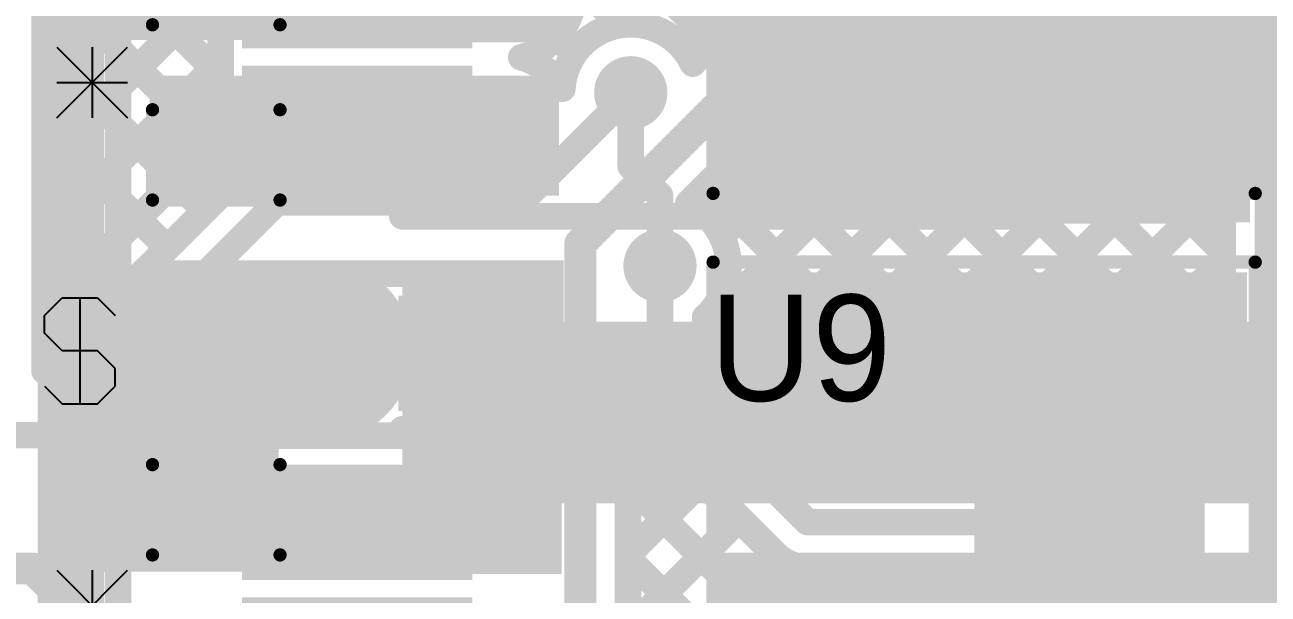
# Model space of a CAD drawing. Header units: millimetres. Extents: x 0.78 to 3.29, y 2.96 to 5.31.
# Drawn here: x 2.093 to 2.5609, y 4.3134 to 4.5277 of the extents above; entities that cross this region are included whole.
import ezdxf

# ---------------------------------------------------------------- set-up
doc = ezdxf.new("R2010")
doc.units = ezdxf.units.MM
doc.header["$MEASUREMENT"] = 0
for name, color, linetype in [('BottomLayer', 5, 'Continuous'), ('BottomOverlay', 54, 'Continuous'), ('BottomPaste', 16, 'Continuous'), ('BottomSolder', 6, 'Continuous'), ('MultiLayer', 9, 'Continuous'), ('TopLayer', 1, 'Continuous'), ('TopOverlay', 2, 'Continuous'), ('TopPaste', 8, 'Continuous'), ('TopSolder', 216, 'Continuous'), ('ViaHoleLayer', 16, 'Continuous')]:
    doc.layers.add(name, color=color, linetype=linetype)

# ---------------------------------------------------------------- blocks, each defined once
blk = doc.blocks.new('R__1218_B_2')
at = {"layer": 'BottomLayer'}
for points in [[(-0.07913, -0.09488), (-0.03622, -0.09488), (-0.07913, 0.09488), (-0.03622, 0.09488)], [(0.03622, -0.09488), (0.07913, -0.09488), (0.03622, 0.09488), (0.07913, 0.09488)]]:
    blk.add_solid(points, dxfattribs=at)
at = {"layer": 'BottomOverlay', "const_width": 0.005}
for points in [[(0.087, 0.102), (-0.087, 0.102)], [(-0.087, -0.102), (-0.087, 0.102)], [(0.087, -0.102), (0.087, 0.102)], [(0.087, -0.102), (-0.087, -0.102)]]:
    blk.add_lwpolyline(points, dxfattribs=at)
at = {"layer": 'BottomOverlay', "const_width": 0.0025}
for points in [[(-0.08825, 0.102, 1), (-0.08575, 0.102, 1)], [(-0.08825, 0.102, 1), (-0.08575, 0.102, 1)], [(0.08575, 0.102, 1), (0.08825, 0.102, 1)], [(0.08575, 0.102, 1), (0.08825, 0.102, 1)], [(-0.08825, -0.102, 1), (-0.08575, -0.102, 1)], [(-0.08825, -0.102, 1), (-0.08575, -0.102, 1)], [(0.08575, -0.102, 1), (0.08825, -0.102, 1)], [(0.08575, -0.102, 1), (0.08825, -0.102, 1)]]:
    blk.add_lwpolyline(points, format="xyb", close=True, dxfattribs=at)
at = {"layer": 'BottomPaste'}
for points in [[(-0.07913, -0.09488), (-0.03622, -0.09488), (-0.07913, 0.09488), (-0.03622, 0.09488)], [(0.03622, -0.09488), (0.07913, -0.09488), (0.03622, 0.09488), (0.07913, 0.09488)]]:
    blk.add_solid(points, dxfattribs=at)
at = {"layer": 'BottomSolder'}
for points in [[(-0.08313, -0.09888), (-0.03222, -0.09888), (-0.08313, 0.09888), (-0.03222, 0.09888)], [(0.03222, -0.09888), (0.08313, -0.09888), (0.03222, 0.09888), (0.08313, 0.09888)]]:
    blk.add_solid(points, dxfattribs=at)
blk = doc.blocks.new('R__1218_B_3')
at = {"layer": 'BottomLayer'}
for points in [[(-0.07913, -0.09488), (-0.03622, -0.09488), (-0.07913, 0.09488), (-0.03622, 0.09488)], [(0.03622, -0.09488), (0.07913, -0.09488), (0.03622, 0.09488), (0.07913, 0.09488)]]:
    blk.add_solid(points, dxfattribs=at)
at = {"layer": 'BottomOverlay', "const_width": 0.005}
for points in [[(0.087, 0.102), (-0.087, 0.102)], [(-0.087, -0.102), (-0.087, 0.102)], [(0.087, -0.102), (0.087, 0.102)], [(0.087, -0.102), (-0.087, -0.102)]]:
    blk.add_lwpolyline(points, dxfattribs=at)
at = {"layer": 'BottomOverlay', "const_width": 0.0025}
for points in [[(-0.08825, 0.102, 1), (-0.08575, 0.102, 1)], [(-0.08825, 0.102, 1), (-0.08575, 0.102, 1)], [(0.08575, 0.102, 1), (0.08825, 0.102, 1)], [(0.08575, 0.102, 1), (0.08825, 0.102, 1)], [(-0.08825, -0.102, 1), (-0.08575, -0.102, 1)], [(-0.08825, -0.102, 1), (-0.08575, -0.102, 1)], [(0.08575, -0.102, 1), (0.08825, -0.102, 1)], [(0.08575, -0.102, 1), (0.08825, -0.102, 1)]]:
    blk.add_lwpolyline(points, format="xyb", close=True, dxfattribs=at)
at = {"layer": 'BottomPaste'}
for points in [[(-0.07913, -0.09488), (-0.03622, -0.09488), (-0.07913, 0.09488), (-0.03622, 0.09488)], [(0.03622, -0.09488), (0.07913, -0.09488), (0.03622, 0.09488), (0.07913, 0.09488)]]:
    blk.add_solid(points, dxfattribs=at)
at = {"layer": 'BottomSolder'}
for points in [[(-0.08313, -0.09888), (-0.03222, -0.09888), (-0.08313, 0.09888), (-0.03222, 0.09888)], [(0.03222, -0.09888), (0.08313, -0.09888), (0.03222, 0.09888), (0.08313, 0.09888)]]:
    blk.add_solid(points, dxfattribs=at)
blk = doc.blocks.new('S______35')
at = {"layer": 'TopLayer', "const_width": 0.03}
blk.add_lwpolyline([(-0.015, 0, 1), (0.015, 0, 1)], format="xyb", close=True, dxfattribs=at)
at = {"layer": 'TopPaste', "const_width": 0.03}
blk.add_lwpolyline([(-0.015, 0, 1), (0.015, 0, 1)], format="xyb", close=True, dxfattribs=at)
at = {"layer": 'TopSolder', "const_width": 0.034}
blk.add_lwpolyline([(-0.017, 0, 1), (0.017, 0, 1)], format="xyb", close=True, dxfattribs=at)
blk = doc.blocks.new('PS2801C_1_F3_A_46')
at = {"layer": 'TopLayer'}
for points in [[(-0.03937, -0.01772), (0.03937, -0.01772), (-0.03937, 0.01772), (0.03937, 0.01772)], [(0.23622, -0.01772), (0.31496, -0.01772), (0.23622, 0.01772), (0.31496, 0.01772)], [(-0.03937, -0.06772), (0.03937, -0.06772), (-0.03937, -0.03228), (0.03937, -0.03228)], [(0.23622, -0.06772), (0.31496, -0.06772), (0.23622, -0.03228), (0.31496, -0.03228)]]:
    blk.add_solid(points, dxfattribs=at)
at = {"layer": 'TopOverlay', "const_width": 0.01}
for points in [[(0.017, 0.035), (0.259, 0.035)], [(0.017, -0.085), (0.259, -0.085)]]:
    blk.add_lwpolyline(points, dxfattribs=at)
at = {"layer": 'TopOverlay'}
for points, const_width in [([(0.0145, 0.035, 1), (0.0195, 0.035, 1)], 0.005), ([(0.2565, 0.035, 1), (0.2615, 0.035, 1)], 0.005), ([(-0.05494, 0.00013, 1), (-0.06909, 0.00013, 1)], 0.01575), ([(-0.07302, 0.00013, 1), (-0.06515, 0.00013, 1)], 0.00787), ([(-0.05888, 0.00013, 1), (-0.05101, 0.00013, 1)], 0.00787), ([(0.0145, -0.085, 1), (0.0195, -0.085, 1)], 0.005), ([(0.2565, -0.085, 1), (0.2615, -0.085, 1)], 0.005)]:
    blk.add_lwpolyline(points, format="xyb", close=True, dxfattribs=dict(at, const_width=const_width))
at = {"layer": 'TopPaste'}
for points in [[(-0.03937, -0.01772), (0.03937, -0.01772), (-0.03937, 0.01772), (0.03937, 0.01772)], [(0.23622, -0.01772), (0.31496, -0.01772), (0.23622, 0.01772), (0.31496, 0.01772)], [(-0.03937, -0.06772), (0.03937, -0.06772), (-0.03937, -0.03228), (0.03937, -0.03228)], [(0.23622, -0.06772), (0.31496, -0.06772), (0.23622, -0.03228), (0.31496, -0.03228)]]:
    blk.add_solid(points, dxfattribs=at)
at = {"layer": 'TopSolder'}
for points in [[(-0.04337, -0.02172), (0.04337, -0.02172), (-0.04337, 0.02172), (0.04337, 0.02172)], [(0.23222, -0.02172), (0.31896, -0.02172), (0.23222, 0.02172), (0.31896, 0.02172)], [(-0.04337, -0.07172), (0.04337, -0.07172), (-0.04337, -0.02828), (0.04337, -0.02828)], [(0.23222, -0.07172), (0.31896, -0.07172), (0.23222, -0.02828), (0.31896, -0.02828)]]:
    blk.add_solid(points, dxfattribs=at)
blk = doc.blocks.new('PS2801C_1_F3_A_47')
at = {"layer": 'TopLayer'}
for points in [[(-0.03937, -0.01772), (0.03937, -0.01772), (-0.03937, 0.01772), (0.03937, 0.01772)], [(0.23622, -0.01772), (0.31496, -0.01772), (0.23622, 0.01772), (0.31496, 0.01772)], [(-0.03937, -0.06772), (0.03937, -0.06772), (-0.03937, -0.03228), (0.03937, -0.03228)], [(0.23622, -0.06772), (0.31496, -0.06772), (0.23622, -0.03228), (0.31496, -0.03228)]]:
    blk.add_solid(points, dxfattribs=at)
at = {"layer": 'TopOverlay', "const_width": 0.01}
for points in [[(0.017, 0.035), (0.259, 0.035)], [(0.017, -0.085), (0.259, -0.085)]]:
    blk.add_lwpolyline(points, dxfattribs=at)
at = {"layer": 'TopOverlay'}
for points, const_width in [([(0.0145, 0.035, 1), (0.0195, 0.035, 1)], 0.005), ([(0.2565, 0.035, 1), (0.2615, 0.035, 1)], 0.005), ([(-0.05494, 0.00156, 1), (-0.06909, 0.00156, 1)], 0.01575), ([(-0.07302, 0.00156, 1), (-0.06515, 0.00156, 1)], 0.00787), ([(-0.05888, 0.00156, 1), (-0.05101, 0.00156, 1)], 0.00787), ([(0.0145, -0.085, 1), (0.0195, -0.085, 1)], 0.005), ([(0.2565, -0.085, 1), (0.2615, -0.085, 1)], 0.005)]:
    blk.add_lwpolyline(points, format="xyb", close=True, dxfattribs=dict(at, const_width=const_width))
at = {"layer": 'TopPaste'}
for points in [[(-0.03937, -0.01772), (0.03937, -0.01772), (-0.03937, 0.01772), (0.03937, 0.01772)], [(0.23622, -0.01772), (0.31496, -0.01772), (0.23622, 0.01772), (0.31496, 0.01772)], [(-0.03937, -0.06772), (0.03937, -0.06772), (-0.03937, -0.03228), (0.03937, -0.03228)], [(0.23622, -0.06772), (0.31496, -0.06772), (0.23622, -0.03228), (0.31496, -0.03228)]]:
    blk.add_solid(points, dxfattribs=at)
at = {"layer": 'TopSolder'}
for points in [[(-0.04337, -0.02172), (0.04337, -0.02172), (-0.04337, 0.02172), (0.04337, 0.02172)], [(0.23222, -0.02172), (0.31896, -0.02172), (0.23222, 0.02172), (0.31896, 0.02172)], [(-0.04337, -0.07172), (0.04337, -0.07172), (-0.04337, -0.02828), (0.04337, -0.02828)], [(0.23222, -0.07172), (0.31896, -0.07172), (0.23222, -0.02828), (0.31896, -0.02828)]]:
    blk.add_solid(points, dxfattribs=at)
blk = doc.blocks.new('MM3Z3V3B_B_55')
at = {"layer": 'BottomLayer'}
for points in [[(-0.06201, -0.01772), (-0.02657, -0.01772), (-0.06201, 0.01772), (-0.02657, 0.01772)], [(0.02657, -0.01772), (0.06201, -0.01772), (0.02657, 0.01772), (0.06201, 0.01772)]]:
    blk.add_solid(points, dxfattribs=at)
at = {"layer": 'BottomOverlay', "const_width": 0.01}
for points in [[(-0.07129, -0.031), (-0.07129, 0.03)], [(-0.07129, 0.03), (0.06471, 0.03)], [(-0.07129, -0.031), (0.06471, -0.031)]]:
    blk.add_lwpolyline(points, dxfattribs=at)
at = {"layer": 'BottomOverlay', "const_width": 0.005}
for points in [[(-0.07379, 0.03, 1), (-0.06879, 0.03, 1)], [(-0.07379, 0.03, 1), (-0.06879, 0.03, 1)], [(0.06221, 0.03, 1), (0.06721, 0.03, 1)], [(-0.07379, -0.031, 1), (-0.06879, -0.031, 1)], [(-0.07379, -0.031, 1), (-0.06879, -0.031, 1)], [(0.06221, -0.031, 1), (0.06721, -0.031, 1)]]:
    blk.add_lwpolyline(points, format="xyb", close=True, dxfattribs=at)
at = {"layer": 'BottomOverlay'}
for points in [[(0.05471, 0.022), (0.08471, 0.022), (0.05471, 0.035), (0.08471, 0.035)], [(0.06671, -0.027), (0.08471, -0.027), (0.06671, 0.032), (0.08471, 0.032)], [(0.05471, -0.036), (0.08471, -0.036), (0.05471, -0.022), (0.08471, -0.022)]]:
    blk.add_solid(points, dxfattribs=at)
at = {"layer": 'BottomPaste'}
for points in [[(-0.06201, -0.01772), (-0.02657, -0.01772), (-0.06201, 0.01772), (-0.02657, 0.01772)], [(0.02657, -0.01772), (0.06201, -0.01772), (0.02657, 0.01772), (0.06201, 0.01772)]]:
    blk.add_solid(points, dxfattribs=at)
at = {"layer": 'BottomSolder'}
for points in [[(-0.06601, -0.02172), (-0.02257, -0.02172), (-0.06601, 0.02172), (-0.02257, 0.02172)], [(0.02257, -0.02172), (0.06601, -0.02172), (0.02257, 0.02172), (0.06601, 0.02172)]]:
    blk.add_solid(points, dxfattribs=at)
blk = doc.blocks.new('R__0603_B_74')
at = {"layer": 'BottomLayer'}
for points in [[(-0.045, 0.0175), (-0.045, -0.0175), (-0.015, 0.0175), (-0.015, -0.0175)], [(0.015, 0.0175), (0.015, -0.0175), (0.045, 0.0175), (0.045, -0.0175)]]:
    blk.add_solid(points, dxfattribs=at)
at = {"layer": 'BottomOverlay', "const_width": 0.005}
for points in [[(-0.05, 0.024), (-0.016, 0.024)], [(-0.05, 0.024), (-0.05, -0.024)], [(0.016, 0.024), (0.05, 0.024)], [(0.05, 0.024), (0.05, -0.024)], [(-0.05, -0.024), (-0.016, -0.024)], [(0.016, -0.024), (0.05, -0.024)]]:
    blk.add_lwpolyline(points, dxfattribs=at)
at = {"layer": 'BottomOverlay', "const_width": 0.0025}
for points in [[(-0.05125, 0.024, 1), (-0.04875, 0.024, 1)], [(-0.05125, 0.024, 1), (-0.04875, 0.024, 1)], [(-0.01725, 0.024, 1), (-0.01475, 0.024, 1)], [(0.01475, 0.024, 1), (0.01725, 0.024, 1)], [(0.04875, 0.024, 1), (0.05125, 0.024, 1)], [(0.04875, 0.024, 1), (0.05125, 0.024, 1)], [(-0.05125, -0.024, 1), (-0.04875, -0.024, 1)], [(-0.05125, -0.024, 1), (-0.04875, -0.024, 1)], [(-0.01725, -0.024, 1), (-0.01475, -0.024, 1)], [(0.01475, -0.024, 1), (0.01725, -0.024, 1)], [(0.04875, -0.024, 1), (0.05125, -0.024, 1)], [(0.04875, -0.024, 1), (0.05125, -0.024, 1)]]:
    blk.add_lwpolyline(points, format="xyb", close=True, dxfattribs=at)
at = {"layer": 'BottomPaste'}
for points in [[(-0.045, 0.0175), (-0.045, -0.0175), (-0.015, 0.0175), (-0.015, -0.0175)], [(0.015, 0.0175), (0.015, -0.0175), (0.045, 0.0175), (0.045, -0.0175)]]:
    blk.add_solid(points, dxfattribs=at)
at = {"layer": 'BottomSolder'}
for points in [[(-0.049, 0.0215), (-0.049, -0.0215), (-0.011, 0.0215), (-0.011, -0.0215)], [(0.011, 0.0215), (0.011, -0.0215), (0.049, 0.0215), (0.049, -0.0215)]]:
    blk.add_solid(points, dxfattribs=at)
blk = doc.blocks.new('R__0603_B_75')
at = {"layer": 'BottomLayer'}
for points in [[(-0.045, 0.0175), (-0.045, -0.0175), (-0.015, 0.0175), (-0.015, -0.0175)], [(0.015, 0.0175), (0.015, -0.0175), (0.045, 0.0175), (0.045, -0.0175)]]:
    blk.add_solid(points, dxfattribs=at)
at = {"layer": 'BottomOverlay', "const_width": 0.005}
for points in [[(-0.05, 0.024), (-0.016, 0.024)], [(-0.05, 0.024), (-0.05, -0.024)], [(0.016, 0.024), (0.05, 0.024)], [(0.05, 0.024), (0.05, -0.024)], [(-0.05, -0.024), (-0.016, -0.024)], [(0.016, -0.024), (0.05, -0.024)]]:
    blk.add_lwpolyline(points, dxfattribs=at)
at = {"layer": 'BottomOverlay', "const_width": 0.0025}
for points in [[(-0.05125, 0.024, 1), (-0.04875, 0.024, 1)], [(-0.05125, 0.024, 1), (-0.04875, 0.024, 1)], [(-0.01725, 0.024, 1), (-0.01475, 0.024, 1)], [(0.01475, 0.024, 1), (0.01725, 0.024, 1)], [(0.04875, 0.024, 1), (0.05125, 0.024, 1)], [(0.04875, 0.024, 1), (0.05125, 0.024, 1)], [(-0.05125, -0.024, 1), (-0.04875, -0.024, 1)], [(-0.05125, -0.024, 1), (-0.04875, -0.024, 1)], [(-0.01725, -0.024, 1), (-0.01475, -0.024, 1)], [(0.01475, -0.024, 1), (0.01725, -0.024, 1)], [(0.04875, -0.024, 1), (0.05125, -0.024, 1)], [(0.04875, -0.024, 1), (0.05125, -0.024, 1)]]:
    blk.add_lwpolyline(points, format="xyb", close=True, dxfattribs=at)
at = {"layer": 'BottomPaste'}
for points in [[(-0.045, 0.0175), (-0.045, -0.0175), (-0.015, 0.0175), (-0.015, -0.0175)], [(0.015, 0.0175), (0.015, -0.0175), (0.045, 0.0175), (0.045, -0.0175)]]:
    blk.add_solid(points, dxfattribs=at)
at = {"layer": 'BottomSolder'}
for points in [[(-0.049, 0.0215), (-0.049, -0.0215), (-0.011, 0.0215), (-0.011, -0.0215)], [(0.011, 0.0215), (0.011, -0.0215), (0.049, 0.0215), (0.049, -0.0215)]]:
    blk.add_solid(points, dxfattribs=at)

msp = doc.modelspace()

# ---------------------------------------------------------------- linework, layer by layer
at = {"layer": 'BottomLayer'}
for points, const_width in [([(2.11028, 3.25437), (2.11028, 4.57828)], 0.025), ([(2.321, 4.47444), (2.321, 4.50217)], 0.01), ([(2.454, 4.49357), (2.59043, 4.49357)], 0.025), ([(2.321, 4.47444), (2.332, 4.46344)], 0.01), ([(2.332, 4.437), (2.332, 4.46344)], 0.01)]:
    msp.add_lwpolyline(points, dxfattribs=dict(at, const_width=const_width))
for points, const_width in [([(2.26711, 4.54062, 1), (2.28089, 4.54062, 1)], 0.01378), ([(2.31411, 4.50217, 1), (2.32789, 4.50217, 1)], 0.01378), ([(2.3185, 4.50217, 1), (2.3235, 4.50217, 1)], 0.005), ([(2.44775, 4.49357, 1), (2.46025, 4.49357, 1)], 0.0125), ([(2.26611, 4.49062, 1), (2.27989, 4.49062, 1)], 0.01378), ([(2.3185, 4.47444, 1), (2.3235, 4.47444, 1)], 0.005), ([(2.3185, 4.47444, 1), (2.3235, 4.47444, 1)], 0.005), ([(2.3295, 4.46344, 1), (2.3345, 4.46344, 1)], 0.005), ([(2.3295, 4.46344, 1), (2.3345, 4.46344, 1)], 0.005), ([(2.32511, 4.437, 1), (2.33889, 4.437, 1)], 0.01378), ([(2.3295, 4.437, 1), (2.3345, 4.437, 1)], 0.005), ([(2.26611, 4.34044, 1), (2.27989, 4.34044, 1)], 0.01378)]:
    msp.add_lwpolyline(points, format="xyb", close=True, dxfattribs=dict(at, const_width=const_width))
for points in [[(2.235, 4.52113), (2.295, 4.52113), (2.235, 4.6335), (2.295, 4.6335)], [(2.097, 4.522), (2.18902, 4.522), (2.097, 4.6255), (2.18902, 4.6255)], [(2.35, 4.4533), (2.554, 4.4533), (2.35, 4.5363), (2.554, 4.5363)], [(2.14, 4.46344), (2.294, 4.46344), (2.14, 4.50856), (2.294, 4.50856)], [(2.1, 4.32181), (2.1885, 4.32181), (2.1, 4.434), (2.1885, 4.434)], [(2.235, 4.32094), (2.295, 4.32094), (2.235, 4.434), (2.295, 4.434)], [(2.23502, 4.34761), (2.556, 4.34761), (2.23502, 4.416), (2.556, 4.416)], [(2.352, 4.25638), (2.556, 4.25638), (2.352, 4.329), (2.556, 4.329)]]:
    msp.add_solid(points, dxfattribs=at)
at = {"layer": 'BottomOverlay'}
for p, q in [((2.105, 4.49272), (2.13166, 4.51937)), ((2.105, 4.51937), (2.13166, 4.49272)), ((2.11833, 4.51937), (2.11833, 4.49272)), ((2.105, 4.50605), (2.13166, 4.50605)), ((2.10037, 4.41832), (2.10703, 4.42499)), ((2.10703, 4.42499), (2.12036, 4.42499)), ((2.1137, 4.42499), (2.1137, 4.385)), ((2.12036, 4.42499), (2.12703, 4.41832)), ((2.10037, 4.41166), (2.10037, 4.41832)), ((2.10703, 4.40499), (2.10037, 4.41166)), ((2.12036, 4.40499), (2.10703, 4.40499)), ((2.12703, 4.39833), (2.12036, 4.40499)), ((2.12703, 4.39166), (2.12703, 4.39833)), ((2.10037, 4.39166), (2.10703, 4.385)), ((2.12036, 4.385), (2.12703, 4.39166)), ((2.10703, 4.385), (2.12036, 4.385)), ((2.105, 4.29568), (2.13166, 4.32234)), ((2.105, 4.32234), (2.13166, 4.29568)), ((2.11833, 4.32234), (2.11833, 4.29568))]:
    msp.add_line(p, q, dxfattribs=at)
at = {"layer": 'BottomSolder', "const_width": 0.00991}
msp.add_lwpolyline([(2.31605, 4.50217, 1), (2.32595, 4.50217, 1)], format="xyb", close=True, dxfattribs=at)
at = {"layer": 'MultiLayer', "const_width": 0.01378}
for points in [[(2.26711, 4.54062, 1), (2.28089, 4.54062, 1)], [(2.31411, 4.50217, 1), (2.32789, 4.50217, 1)], [(2.26611, 4.49062, 1), (2.27989, 4.49062, 1)], [(2.32511, 4.437, 1), (2.33889, 4.437, 1)], [(2.26611, 4.34044, 1), (2.27989, 4.34044, 1)]]:
    msp.add_lwpolyline(points, format="xyb", close=True, dxfattribs=at)
at = {"layer": 'TopLayer'}
for points, const_width in [([(2.56826, 4.46859), (2.56826, 4.66977)], 0.025), ([(2.32176, 4.52793), (2.45292, 4.6591)], 0.01), ([(2.34079, 4.51868), (2.48121, 4.6591)], 0.01), ([(2.10037, 4.50453), (2.17329, 4.57746)], 0.01), ([(2.29475, 4.57833), (2.35216, 4.52091)], 0.01), ([(2.10037, 4.57472), (2.16664, 4.50845)], 0.01), ([(2.16664, 4.52034), (2.16664, 4.57034)], 0.01), ([(2.34435, 4.5131), (2.38458, 4.55333)], 0.01), ([(2.10037, 4.54643), (2.16664, 4.48016)], 0.01), ([(2.10037, 4.50272), (2.10037, 4.54328)], 0.01), ([(2.29932, 4.54548), (2.31714, 4.52766)], 0.01), ([(2.10037, 4.47625), (2.16664, 4.54252)], 0.01), ([(2.302, 4.44529), (2.39733, 4.54062)], 0.012), ([(2.16664, 4.51091), (2.16664, 4.52034)], 0.01), ([(2.16664, 4.51091), (2.16664, 4.52034)], 0.01), ([(2.29315, 4.52336), (2.29975, 4.51676)], 0.01), ([(2.34264, 4.46048), (2.40479, 4.52262)], 0.01), ([(2.3552, 4.44824), (2.42959, 4.52262)], 0.01), ([(2.40479, 4.52262), (2.43923, 4.52262)], 0.01), ([(2.40702, 4.52262), (2.43923, 4.49042)], 0.01), ([(2.43531, 4.52262), (2.43923, 4.5187)], 0.01), ([(2.43923, 4.45791), (2.43923, 4.52262)], 0.01), ([(2.10037, 4.51815), (2.16074, 4.45778)], 0.01), ([(2.10037, 4.44796), (2.16664, 4.51424)], 0.01), ([(2.16664, 4.46368), (2.16664, 4.51091)], 0.01), ([(2.39176, 4.5096), (2.43923, 4.46213)], 0.01), ([(2.10037, 4.49328), (2.10037, 4.50272)], 0.01), ([(2.10037, 4.49328), (2.10037, 4.50272)], 0.01), ([(2.27974, 4.46091), (2.321, 4.50217)], 0.01), ([(2.349, 4.41375), (2.43923, 4.50398)], 0.01), ([(2.49361, 4.49062), (2.54622, 4.49062)], 0.025), ([(2.54622, 4.49062), (2.56826, 4.46859)], 0.025), ([(2.10037, 4.45272), (2.10037, 4.49328)], 0.01), ([(2.21802, 4.49062), (2.273, 4.49062)], 0.02), ([(2.37762, 4.49546), (2.50293, 4.37015)], 0.01), ([(2.10037, 4.48987), (2.1466, 4.44364)], 0.01), ([(2.44423, 4.49062), (2.49361, 4.49062)], 0.01), ([(2.49361, 4.46291), (2.49361, 4.49062)], 0.01), ([(2.10037, 4.41968), (2.16664, 4.48595)], 0.01), ([(2.36348, 4.48132), (2.47464, 4.37015)], 0.01), ([(2.35779, 4.39425), (2.43923, 4.4757)], 0.01), ([(2.56826, 4.2684), (2.56826, 4.46859)], 0.025), ([(2.10037, 4.39741), (2.16664, 4.46368)], 0.01), ([(2.34934, 4.46717), (2.44636, 4.37015)], 0.01), ([(2.10022, 4.37322), (2.18791, 4.46091)], 0.01), ([(2.10037, 4.46158), (2.13245, 4.4295)], 0.01), ([(2.18791, 4.46091), (2.27974, 4.46091)], 0.01), ([(2.43923, 4.46213), (2.44346, 4.45791)], 0.01), ([(2.37193, 4.38011), (2.44972, 4.45791)], 0.01), ([(2.38607, 4.36597), (2.47801, 4.45791)], 0.01), ([(2.38607, 4.36597), (2.47801, 4.45791)], 0.01), ([(2.40582, 4.35744), (2.50629, 4.45791)], 0.01), ([(2.43923, 4.45791), (2.54376, 4.45791)], 0.01), ([(2.44346, 4.45791), (2.53121, 4.37015)], 0.01), ([(2.44682, 4.37015), (2.53458, 4.45791)], 0.01), ([(2.47174, 4.45791), (2.54376, 4.38589)], 0.01), ([(2.50002, 4.45791), (2.54376, 4.41417)], 0.01), ([(2.52831, 4.45791), (2.54376, 4.44246)], 0.01), ([(2.54376, 4.37015), (2.54376, 4.45791)], 0.01), ([(2.10037, 4.44328), (2.10037, 4.45272)], 0.01), ([(2.10037, 4.44328), (2.10037, 4.45272)], 0.01), ([(2.302, 4.28156), (2.302, 4.44529)], 0.012), ([(2.10037, 4.40272), (2.10037, 4.44328)], 0.01), ([(2.332, 4.396), (2.332, 4.437)], 0.01), ([(2.47511, 4.37015), (2.54376, 4.4388)], 0.01), ([(2.10037, 4.4333), (2.11831, 4.41535)], 0.01), ([(2.3571, 4.43112), (2.43079, 4.35744)], 0.01), ([(2.349, 4.40304), (2.349, 4.41762)], 0.01), ([(2.205, 4.405), (2.24194, 4.405)], 0.02), ([(2.24194, 4.405), (2.273, 4.37394)], 0.02), ([(2.349, 4.41094), (2.40251, 4.35744)], 0.01), ([(2.50339, 4.37015), (2.54376, 4.41052)], 0.01), ([(2.10037, 4.40501), (2.10417, 4.40121)], 0.01), ([(2.10037, 4.39741), (2.10037, 4.40272)], 0.01), ([(2.10037, 4.39741), (2.10037, 4.40272)], 0.01), ([(2.349, 4.40304), (2.39461, 4.35744)], 0.01), ([(2.332, 4.396), (2.38756, 4.34044)], 0.01), ([(2.32, 4.38396), (2.37552, 4.32843)], 0.01), ([(2.32, 4.28156), (2.32, 4.38396)], 0.01), ([(2.273, 4.34044), (2.273, 4.37394)], 0.02), ([(2.32, 4.38337), (2.43923, 4.26414)], 0.01), ([(2.53168, 4.37015), (2.54376, 4.38224)], 0.01), ([(2.04922, 4.37322), (2.10022, 4.37322)], 0.01), ([(2.32, 4.35647), (2.33375, 4.37021)], 0.01), ([(2.44223, 4.35744), (2.44223, 4.37015)], 0.01), ([(2.44223, 4.37015), (2.54376, 4.37015)], 0.01), ([(2.44223, 4.36556), (2.44682, 4.37015)], 0.01), ([(2.43411, 4.35744), (2.44223, 4.36556)], 0.01), ([(2.32, 4.32818), (2.34789, 4.35607)], 0.01), ([(2.39461, 4.35744), (2.44223, 4.35744)], 0.01), ([(2.32, 4.35509), (2.50012, 4.17496)], 0.01), ([(2.21802, 4.34044), (2.273, 4.34044)], 0.02), ([(2.32, 4.2999), (2.36203, 4.34193)], 0.01), ([(2.32, 4.2999), (2.36203, 4.34193)], 0.01), ([(2.38756, 4.34044), (2.49361, 4.34044)], 0.01), ([(2.26871, 4.22033), (2.37619, 4.3278)], 0.01), ([(2.049, 4.323), (2.096, 4.323)], 0.012), ([(2.096, 4.323), (2.16, 4.259)], 0.012), ([(2.28285, 4.20618), (2.40011, 4.32344)], 0.01), ([(2.29451, 4.18955), (2.42839, 4.32344)], 0.01), ([(2.32, 4.3268), (2.47184, 4.17496)], 0.01), ([(2.38756, 4.32344), (2.44223, 4.32344)], 0.01), ([(2.40822, 4.32344), (2.43923, 4.29243)], 0.01), ([(2.43651, 4.32344), (2.43923, 4.32071)], 0.01), ([(2.43923, 4.25772), (2.43923, 4.32315)], 0.01)]:
    msp.add_lwpolyline(points, dxfattribs=dict(at, const_width=const_width))
for points, const_width in [([(2.26711, 4.54062, 1), (2.28089, 4.54062, 1)], 0.01378), ([(2.31464, 4.52766, 1), (2.31964, 4.52766, 1)], 0.005), ([(2.31926, 4.52793, 1), (2.32426, 4.52793, 1)], 0.005), ([(2.16414, 4.52034, 1), (2.16914, 4.52034, 1)], 0.005), ([(2.16414, 4.52034, 1), (2.16914, 4.52034, 1)], 0.005), ([(2.16414, 4.52034, 1), (2.16914, 4.52034, 1)], 0.005), ([(2.29065, 4.52336, 1), (2.29565, 4.52336, 1)], 0.005), ([(2.34966, 4.52091, 1), (2.35466, 4.52091, 1)], 0.005), ([(2.40229, 4.52262, 1), (2.40729, 4.52262, 1)], 0.005), ([(2.40229, 4.52262, 1), (2.40729, 4.52262, 1)], 0.005), ([(2.40452, 4.52262, 1), (2.40952, 4.52262, 1)], 0.005), ([(2.42709, 4.52262, 1), (2.43209, 4.52262, 1)], 0.005), ([(2.43281, 4.52262, 1), (2.43781, 4.52262, 1)], 0.005), ([(2.43673, 4.52262, 1), (2.44173, 4.52262, 1)], 0.005), ([(2.43673, 4.52262, 1), (2.44173, 4.52262, 1)], 0.005), ([(2.09787, 4.51815, 1), (2.10287, 4.51815, 1)], 0.005), ([(2.27727, 4.5155, 1), (2.28227, 4.5155, 1)], 0.005), ([(2.27727, 4.5155, 1), (2.28227, 4.5155, 1)], 0.005), ([(2.29725, 4.51676, 1), (2.30225, 4.51676, 1)], 0.005), ([(2.33829, 4.51868, 1), (2.34329, 4.51868, 1)], 0.005), ([(2.43673, 4.5187, 1), (2.44173, 4.5187, 1)], 0.005), ([(2.16414, 4.51424, 1), (2.16914, 4.51424, 1)], 0.005), ([(2.16414, 4.51091, 1), (2.16914, 4.51091, 1)], 0.005), ([(2.16414, 4.51091, 1), (2.16914, 4.51091, 1)], 0.005), ([(2.16414, 4.51091, 1), (2.16914, 4.51091, 1)], 0.005), ([(2.31411, 4.50217, 1), (2.32789, 4.50217, 1)], 0.01378), ([(2.34185, 4.5131, 1), (2.34685, 4.5131, 1)], 0.005), ([(2.34185, 4.5131, 1), (2.34685, 4.5131, 1)], 0.005), ([(2.16414, 4.50845, 1), (2.16914, 4.50845, 1)], 0.005), ([(2.38926, 4.5096, 1), (2.39426, 4.5096, 1)], 0.005), ([(2.09787, 4.50453, 1), (2.10287, 4.50453, 1)], 0.005), ([(2.09787, 4.50272, 1), (2.10287, 4.50272, 1)], 0.005), ([(2.09787, 4.50272, 1), (2.10287, 4.50272, 1)], 0.005), ([(2.09787, 4.50272, 1), (2.10287, 4.50272, 1)], 0.005), ([(2.29276, 4.50362, 1), (2.29776, 4.50362, 1)], 0.005), ([(2.29276, 4.50362, 1), (2.29776, 4.50362, 1)], 0.005), ([(2.3185, 4.50217, 1), (2.3235, 4.50217, 1)], 0.005), ([(2.43673, 4.50398, 1), (2.44173, 4.50398, 1)], 0.005), ([(2.26611, 4.49062, 1), (2.27989, 4.49062, 1)], 0.01378), ([(2.48736, 4.49062, 1), (2.49986, 4.49062, 1)], 0.0125), ([(2.53997, 4.49062, 1), (2.55247, 4.49062, 1)], 0.0125), ([(2.53997, 4.49062, 1), (2.55247, 4.49062, 1)], 0.0125), ([(2.09787, 4.49328, 1), (2.10287, 4.49328, 1)], 0.005), ([(2.09787, 4.49328, 1), (2.10287, 4.49328, 1)], 0.005), ([(2.09787, 4.49328, 1), (2.10287, 4.49328, 1)], 0.005), ([(2.21302, 4.49062, 1), (2.22302, 4.49062, 1)], 0.01), ([(2.268, 4.49062, 1), (2.278, 4.49062, 1)], 0.01), ([(2.37512, 4.49546, 1), (2.38012, 4.49546, 1)], 0.005), ([(2.09787, 4.48987, 1), (2.10287, 4.48987, 1)], 0.005), ([(2.43673, 4.49042, 1), (2.44173, 4.49042, 1)], 0.005), ([(2.44173, 4.49062, 1), (2.44673, 4.49062, 1)], 0.005), ([(2.49111, 4.49062, 1), (2.49611, 4.49062, 1)], 0.005), ([(2.49111, 4.49062, 1), (2.49611, 4.49062, 1)], 0.005), ([(2.16414, 4.48595, 1), (2.16914, 4.48595, 1)], 0.005), ([(2.16414, 4.48016, 1), (2.16914, 4.48016, 1)], 0.005), ([(2.36098, 4.48132, 1), (2.36598, 4.48132, 1)], 0.005), ([(2.09787, 4.47625, 1), (2.10287, 4.47625, 1)], 0.005), ([(2.43673, 4.4757, 1), (2.44173, 4.4757, 1)], 0.005), ([(2.56201, 4.46859, 1), (2.57451, 4.46859, 1)], 0.0125), ([(2.56201, 4.46859, 1), (2.57451, 4.46859, 1)], 0.0125), ([(2.56201, 4.46859, 1), (2.57451, 4.46859, 1)], 0.0125), ([(2.16414, 4.46368, 1), (2.16914, 4.46368, 1)], 0.005), ([(2.16414, 4.46368, 1), (2.16914, 4.46368, 1)], 0.005), ([(2.34684, 4.46717, 1), (2.35184, 4.46717, 1)], 0.005), ([(2.09787, 4.46158, 1), (2.10287, 4.46158, 1)], 0.005), ([(2.18541, 4.46091, 1), (2.19041, 4.46091, 1)], 0.005), ([(2.18541, 4.46091, 1), (2.19041, 4.46091, 1)], 0.005), ([(2.27724, 4.46091, 1), (2.28224, 4.46091, 1)], 0.005), ([(2.27724, 4.46091, 1), (2.28224, 4.46091, 1)], 0.005), ([(2.34014, 4.46048, 1), (2.34514, 4.46048, 1)], 0.005), ([(2.34014, 4.46048, 1), (2.34514, 4.46048, 1)], 0.005), ([(2.43673, 4.46213, 1), (2.44173, 4.46213, 1)], 0.005), ([(2.43673, 4.46213, 1), (2.44173, 4.46213, 1)], 0.005), ([(2.49111, 4.46291, 1), (2.49611, 4.46291, 1)], 0.005), ([(2.15824, 4.45778, 1), (2.16324, 4.45778, 1)], 0.005), ([(2.43673, 4.45791, 1), (2.44173, 4.45791, 1)], 0.005), ([(2.43673, 4.45791, 1), (2.44173, 4.45791, 1)], 0.005), ([(2.44096, 4.45791, 1), (2.44596, 4.45791, 1)], 0.005), ([(2.44096, 4.45791, 1), (2.44596, 4.45791, 1)], 0.005), ([(2.44722, 4.45791, 1), (2.45222, 4.45791, 1)], 0.005), ([(2.46924, 4.45791, 1), (2.47424, 4.45791, 1)], 0.005), ([(2.47551, 4.45791, 1), (2.48051, 4.45791, 1)], 0.005), ([(2.47551, 4.45791, 1), (2.48051, 4.45791, 1)], 0.005), ([(2.49752, 4.45791, 1), (2.50252, 4.45791, 1)], 0.005), ([(2.50379, 4.45791, 1), (2.50879, 4.45791, 1)], 0.005), ([(2.52581, 4.45791, 1), (2.53081, 4.45791, 1)], 0.005), ([(2.53208, 4.45791, 1), (2.53708, 4.45791, 1)], 0.005), ([(2.54126, 4.45791, 1), (2.54626, 4.45791, 1)], 0.005), ([(2.54126, 4.45791, 1), (2.54626, 4.45791, 1)], 0.005), ([(2.09787, 4.45272, 1), (2.10287, 4.45272, 1)], 0.005), ([(2.09787, 4.45272, 1), (2.10287, 4.45272, 1)], 0.005), ([(2.09787, 4.45272, 1), (2.10287, 4.45272, 1)], 0.005), ([(2.09787, 4.44796, 1), (2.10287, 4.44796, 1)], 0.005), ([(2.299, 4.44529, 1), (2.305, 4.44529, 1)], 0.006), ([(2.299, 4.44529, 1), (2.305, 4.44529, 1)], 0.006), ([(2.32511, 4.437, 1), (2.33889, 4.437, 1)], 0.01378), ([(2.3527, 4.44824, 1), (2.3577, 4.44824, 1)], 0.005), ([(2.09787, 4.44328, 1), (2.10287, 4.44328, 1)], 0.005), ([(2.09787, 4.44328, 1), (2.10287, 4.44328, 1)], 0.005), ([(2.09787, 4.44328, 1), (2.10287, 4.44328, 1)], 0.005), ([(2.1441, 4.44364, 1), (2.1491, 4.44364, 1)], 0.005), ([(2.54126, 4.44246, 1), (2.54626, 4.44246, 1)], 0.005), ([(2.3295, 4.437, 1), (2.3345, 4.437, 1)], 0.005), ([(2.35528, 4.437, 1), (2.36028, 4.437, 1)], 0.005), ([(2.35528, 4.437, 1), (2.36028, 4.437, 1)], 0.005), ([(2.54126, 4.4388, 1), (2.54626, 4.4388, 1)], 0.005), ([(2.09787, 4.4333, 1), (2.10287, 4.4333, 1)], 0.005), ([(2.3546, 4.43112, 1), (2.3596, 4.43112, 1)], 0.005), ([(2.12995, 4.4295, 1), (2.13495, 4.4295, 1)], 0.005), ([(2.09787, 4.41968, 1), (2.10287, 4.41968, 1)], 0.005), ([(2.3465, 4.41762, 1), (2.3515, 4.41762, 1)], 0.005), ([(2.3465, 4.41762, 1), (2.3515, 4.41762, 1)], 0.005), ([(2.11581, 4.41535, 1), (2.12081, 4.41535, 1)], 0.005), ([(2.3465, 4.41375, 1), (2.3515, 4.41375, 1)], 0.005), ([(2.54126, 4.41417, 1), (2.54626, 4.41417, 1)], 0.005), ([(2.2, 4.405, 1), (2.21, 4.405, 1)], 0.01), ([(2.23694, 4.405, 1), (2.24694, 4.405, 1)], 0.01), ([(2.23694, 4.405, 1), (2.24694, 4.405, 1)], 0.01), ([(2.3465, 4.41094, 1), (2.3515, 4.41094, 1)], 0.005), ([(2.54126, 4.41052, 1), (2.54626, 4.41052, 1)], 0.005), ([(2.09787, 4.40501, 1), (2.10287, 4.40501, 1)], 0.005), ([(2.09787, 4.40272, 1), (2.10287, 4.40272, 1)], 0.005), ([(2.09787, 4.40272, 1), (2.10287, 4.40272, 1)], 0.005), ([(2.09787, 4.40272, 1), (2.10287, 4.40272, 1)], 0.005), ([(2.3465, 4.40304, 1), (2.3515, 4.40304, 1)], 0.005), ([(2.3465, 4.40304, 1), (2.3515, 4.40304, 1)], 0.005), ([(2.10167, 4.40121, 1), (2.10667, 4.40121, 1)], 0.005), ([(2.09787, 4.39741, 1), (2.10287, 4.39741, 1)], 0.005), ([(2.09787, 4.39741, 1), (2.10287, 4.39741, 1)], 0.005), ([(2.09787, 4.39741, 1), (2.10287, 4.39741, 1)], 0.005), ([(2.3295, 4.396, 1), (2.3345, 4.396, 1)], 0.005), ([(2.3295, 4.396, 1), (2.3345, 4.396, 1)], 0.005), ([(2.35529, 4.39425, 1), (2.36029, 4.39425, 1)], 0.005), ([(2.3175, 4.38396, 1), (2.3225, 4.38396, 1)], 0.005), ([(2.3175, 4.38396, 1), (2.3225, 4.38396, 1)], 0.005), ([(2.54126, 4.38589, 1), (2.54626, 4.38589, 1)], 0.005), ([(2.268, 4.37394, 1), (2.278, 4.37394, 1)], 0.01), ([(2.268, 4.37394, 1), (2.278, 4.37394, 1)], 0.01), ([(2.3175, 4.38337, 1), (2.3225, 4.38337, 1)], 0.005), ([(2.36943, 4.38011, 1), (2.37443, 4.38011, 1)], 0.005), ([(2.54126, 4.38224, 1), (2.54626, 4.38224, 1)], 0.005), ([(2.09772, 4.37322, 1), (2.10272, 4.37322, 1)], 0.005), ([(2.09772, 4.37322, 1), (2.10272, 4.37322, 1)], 0.005), ([(2.33125, 4.37021, 1), (2.33625, 4.37021, 1)], 0.005), ([(2.43973, 4.37015, 1), (2.44473, 4.37015, 1)], 0.005), ([(2.43973, 4.37015, 1), (2.44473, 4.37015, 1)], 0.005), ([(2.44386, 4.37015, 1), (2.44886, 4.37015, 1)], 0.005), ([(2.44432, 4.37015, 1), (2.44932, 4.37015, 1)], 0.005), ([(2.44432, 4.37015, 1), (2.44932, 4.37015, 1)], 0.005), ([(2.47214, 4.37015, 1), (2.47714, 4.37015, 1)], 0.005), ([(2.47261, 4.37015, 1), (2.47761, 4.37015, 1)], 0.005), ([(2.50043, 4.37015, 1), (2.50543, 4.37015, 1)], 0.005), ([(2.50089, 4.37015, 1), (2.50589, 4.37015, 1)], 0.005), ([(2.52871, 4.37015, 1), (2.53371, 4.37015, 1)], 0.005), ([(2.52918, 4.37015, 1), (2.53418, 4.37015, 1)], 0.005), ([(2.54126, 4.37015, 1), (2.54626, 4.37015, 1)], 0.005), ([(2.54126, 4.37015, 1), (2.54626, 4.37015, 1)], 0.005), ([(2.38357, 4.36597, 1), (2.38857, 4.36597, 1)], 0.005), ([(2.38357, 4.36597, 1), (2.38857, 4.36597, 1)], 0.005), ([(2.43973, 4.36556, 1), (2.44473, 4.36556, 1)], 0.005), ([(2.43973, 4.36556, 1), (2.44473, 4.36556, 1)], 0.005), ([(2.3175, 4.35647, 1), (2.3225, 4.35647, 1)], 0.005), ([(2.34539, 4.35607, 1), (2.35039, 4.35607, 1)], 0.005), ([(2.39211, 4.35744, 1), (2.39711, 4.35744, 1)], 0.005), ([(2.39211, 4.35744, 1), (2.39711, 4.35744, 1)], 0.005), ([(2.40001, 4.35744, 1), (2.40501, 4.35744, 1)], 0.005), ([(2.40332, 4.35744, 1), (2.40832, 4.35744, 1)], 0.005), ([(2.42829, 4.35744, 1), (2.43329, 4.35744, 1)], 0.005), ([(2.43161, 4.35744, 1), (2.43661, 4.35744, 1)], 0.005), ([(2.43973, 4.35744, 1), (2.44473, 4.35744, 1)], 0.005), ([(2.43973, 4.35744, 1), (2.44473, 4.35744, 1)], 0.005), ([(2.3175, 4.35509, 1), (2.3225, 4.35509, 1)], 0.005), ([(2.26611, 4.34044, 1), (2.27989, 4.34044, 1)], 0.01378), ([(2.21302, 4.34044, 1), (2.22302, 4.34044, 1)], 0.01), ([(2.268, 4.34044, 1), (2.278, 4.34044, 1)], 0.01), ([(2.268, 4.34044, 1), (2.278, 4.34044, 1)], 0.01), ([(2.35953, 4.34193, 1), (2.36453, 4.34193, 1)], 0.005), ([(2.35953, 4.34193, 1), (2.36453, 4.34193, 1)], 0.005), ([(2.38506, 4.34044, 1), (2.39006, 4.34044, 1)], 0.005), ([(2.38506, 4.34044, 1), (2.39006, 4.34044, 1)], 0.005), ([(2.49111, 4.34044, 1), (2.49611, 4.34044, 1)], 0.005), ([(2.3175, 4.32818, 1), (2.3225, 4.32818, 1)], 0.005), ([(2.37302, 4.32843, 1), (2.37802, 4.32843, 1)], 0.005), ([(2.37302, 4.32843, 1), (2.37802, 4.32843, 1)], 0.005), ([(2.37304, 4.32842, 1), (2.37804, 4.32842, 1)], 0.005), ([(2.37369, 4.3278, 1), (2.37869, 4.3278, 1)], 0.005), ([(2.093, 4.323, 1), (2.099, 4.323, 1)], 0.006), ([(2.093, 4.323, 1), (2.099, 4.323, 1)], 0.006), ([(2.3175, 4.3268, 1), (2.3225, 4.3268, 1)], 0.005), ([(2.38506, 4.32344, 1), (2.39006, 4.32344, 1)], 0.005), ([(2.38506, 4.32344, 1), (2.39006, 4.32344, 1)], 0.005), ([(2.38506, 4.32344, 1), (2.39006, 4.32344, 1)], 0.005), ([(2.39761, 4.32344, 1), (2.40261, 4.32344, 1)], 0.005), ([(2.40572, 4.32344, 1), (2.41072, 4.32344, 1)], 0.005), ([(2.42589, 4.32344, 1), (2.43089, 4.32344, 1)], 0.005), ([(2.43401, 4.32344, 1), (2.43901, 4.32344, 1)], 0.005), ([(2.43673, 4.32315, 1), (2.44173, 4.32315, 1)], 0.005), ([(2.43973, 4.32344, 1), (2.44473, 4.32344, 1)], 0.005), ([(2.43673, 4.32071, 1), (2.44173, 4.32071, 1)], 0.005)]:
    msp.add_lwpolyline(points, format="xyb", close=True, dxfattribs=dict(at, const_width=const_width))
at = {"layer": 'TopLayer', "const_width": 0.01}
for points in [[(2.29978, 4.54062, -0.349531), (2.27977, 4.5155)], [(2.29526, 4.50362, -0.778961), (2.34435, 4.5131)], [(2.27977, 4.5155, -0.196595), (2.29526, 4.50362)], [(2.34264, 4.46048, -0.294404), (2.35778, 4.437)], [(2.35778, 4.437, -0.215948), (2.349, 4.41762)], [(2.38756, 4.32344, -0.199327), (2.37552, 4.32843)], [(2.38756, 4.32344, -0.198912), (2.37554, 4.32842)]]:
    msp.add_lwpolyline(points, format="xyb", dxfattribs=at)
at = {"layer": 'TopOverlay', "const_width": 0.01}
for points in [[(2.128, 5.00725), (2.128, 3.40749)], [(2.15564, 4.41707), (2.16871, 4.404)], [(2.13, 4.404), (2.16871, 4.404)], [(2.15465, 4.38994), (2.16772, 4.40301)]]:
    msp.add_lwpolyline(points, dxfattribs=at)
at = {"layer": 'TopOverlay', "const_width": 0.005}
for points in [[(2.15314, 4.41707, 1), (2.15814, 4.41707, 1)], [(2.1275, 4.404, 1), (2.1325, 4.404, 1)], [(2.16522, 4.40301, 1), (2.17022, 4.40301, 1)], [(2.16621, 4.404, 1), (2.17121, 4.404, 1)], [(2.16621, 4.404, 1), (2.17121, 4.404, 1)], [(2.15215, 4.38994, 1), (2.15715, 4.38994, 1)]]:
    msp.add_lwpolyline(points, format="xyb", close=True, dxfattribs=at)
at = {"layer": 'TopSolder', "const_width": 0.00991}
msp.add_lwpolyline([(2.31605, 4.50217, 1), (2.32595, 4.50217, 1)], format="xyb", close=True, dxfattribs=at)
at = {"layer": 'ViaHoleLayer', "const_width": 0.00591}
for points in [[(2.31805, 4.50217, 1), (2.32395, 4.50217, 1)], [(2.27005, 4.49062, 1), (2.27595, 4.49062, 1)], [(2.32905, 4.437, 1), (2.33495, 4.437, 1)], [(2.27005, 4.34044, 1), (2.27595, 4.34044, 1)]]:
    msp.add_lwpolyline(points, format="xyb", close=True, dxfattribs=at)

# ---------------------------------------------------------------- block references
for name, p, rotation in [('R__1218_B_2', (2.454, 4.55125), 270), ('PS2801C_1_F3_A_46', (2.21802, 4.54062), 360), ('R__0603_B_74', (2.16502, 4.51175), 90), ('R__1218_B_3', (2.454, 4.35137), 270), ('MM3Z3V3B_B_55', (2.211, 4.404), 360), ('S______35', (2.205, 4.405), 90), ('PS2801C_1_F3_A_47', (2.21802, 4.34044), 360), ('R__0603_B_75', (2.16502, 4.31212), 90)]:
    msp.add_blockref(name, p, dxfattribs=dict(rotation=rotation))

# ---------------------------------------------------------------- texts
at = {"layer": 'TopOverlay'}
msp.add_text('U9', height=0.04, dxfattribs=at).set_placement((2.35065, 4.38612))

doc.saveas('drawing.dxf')
